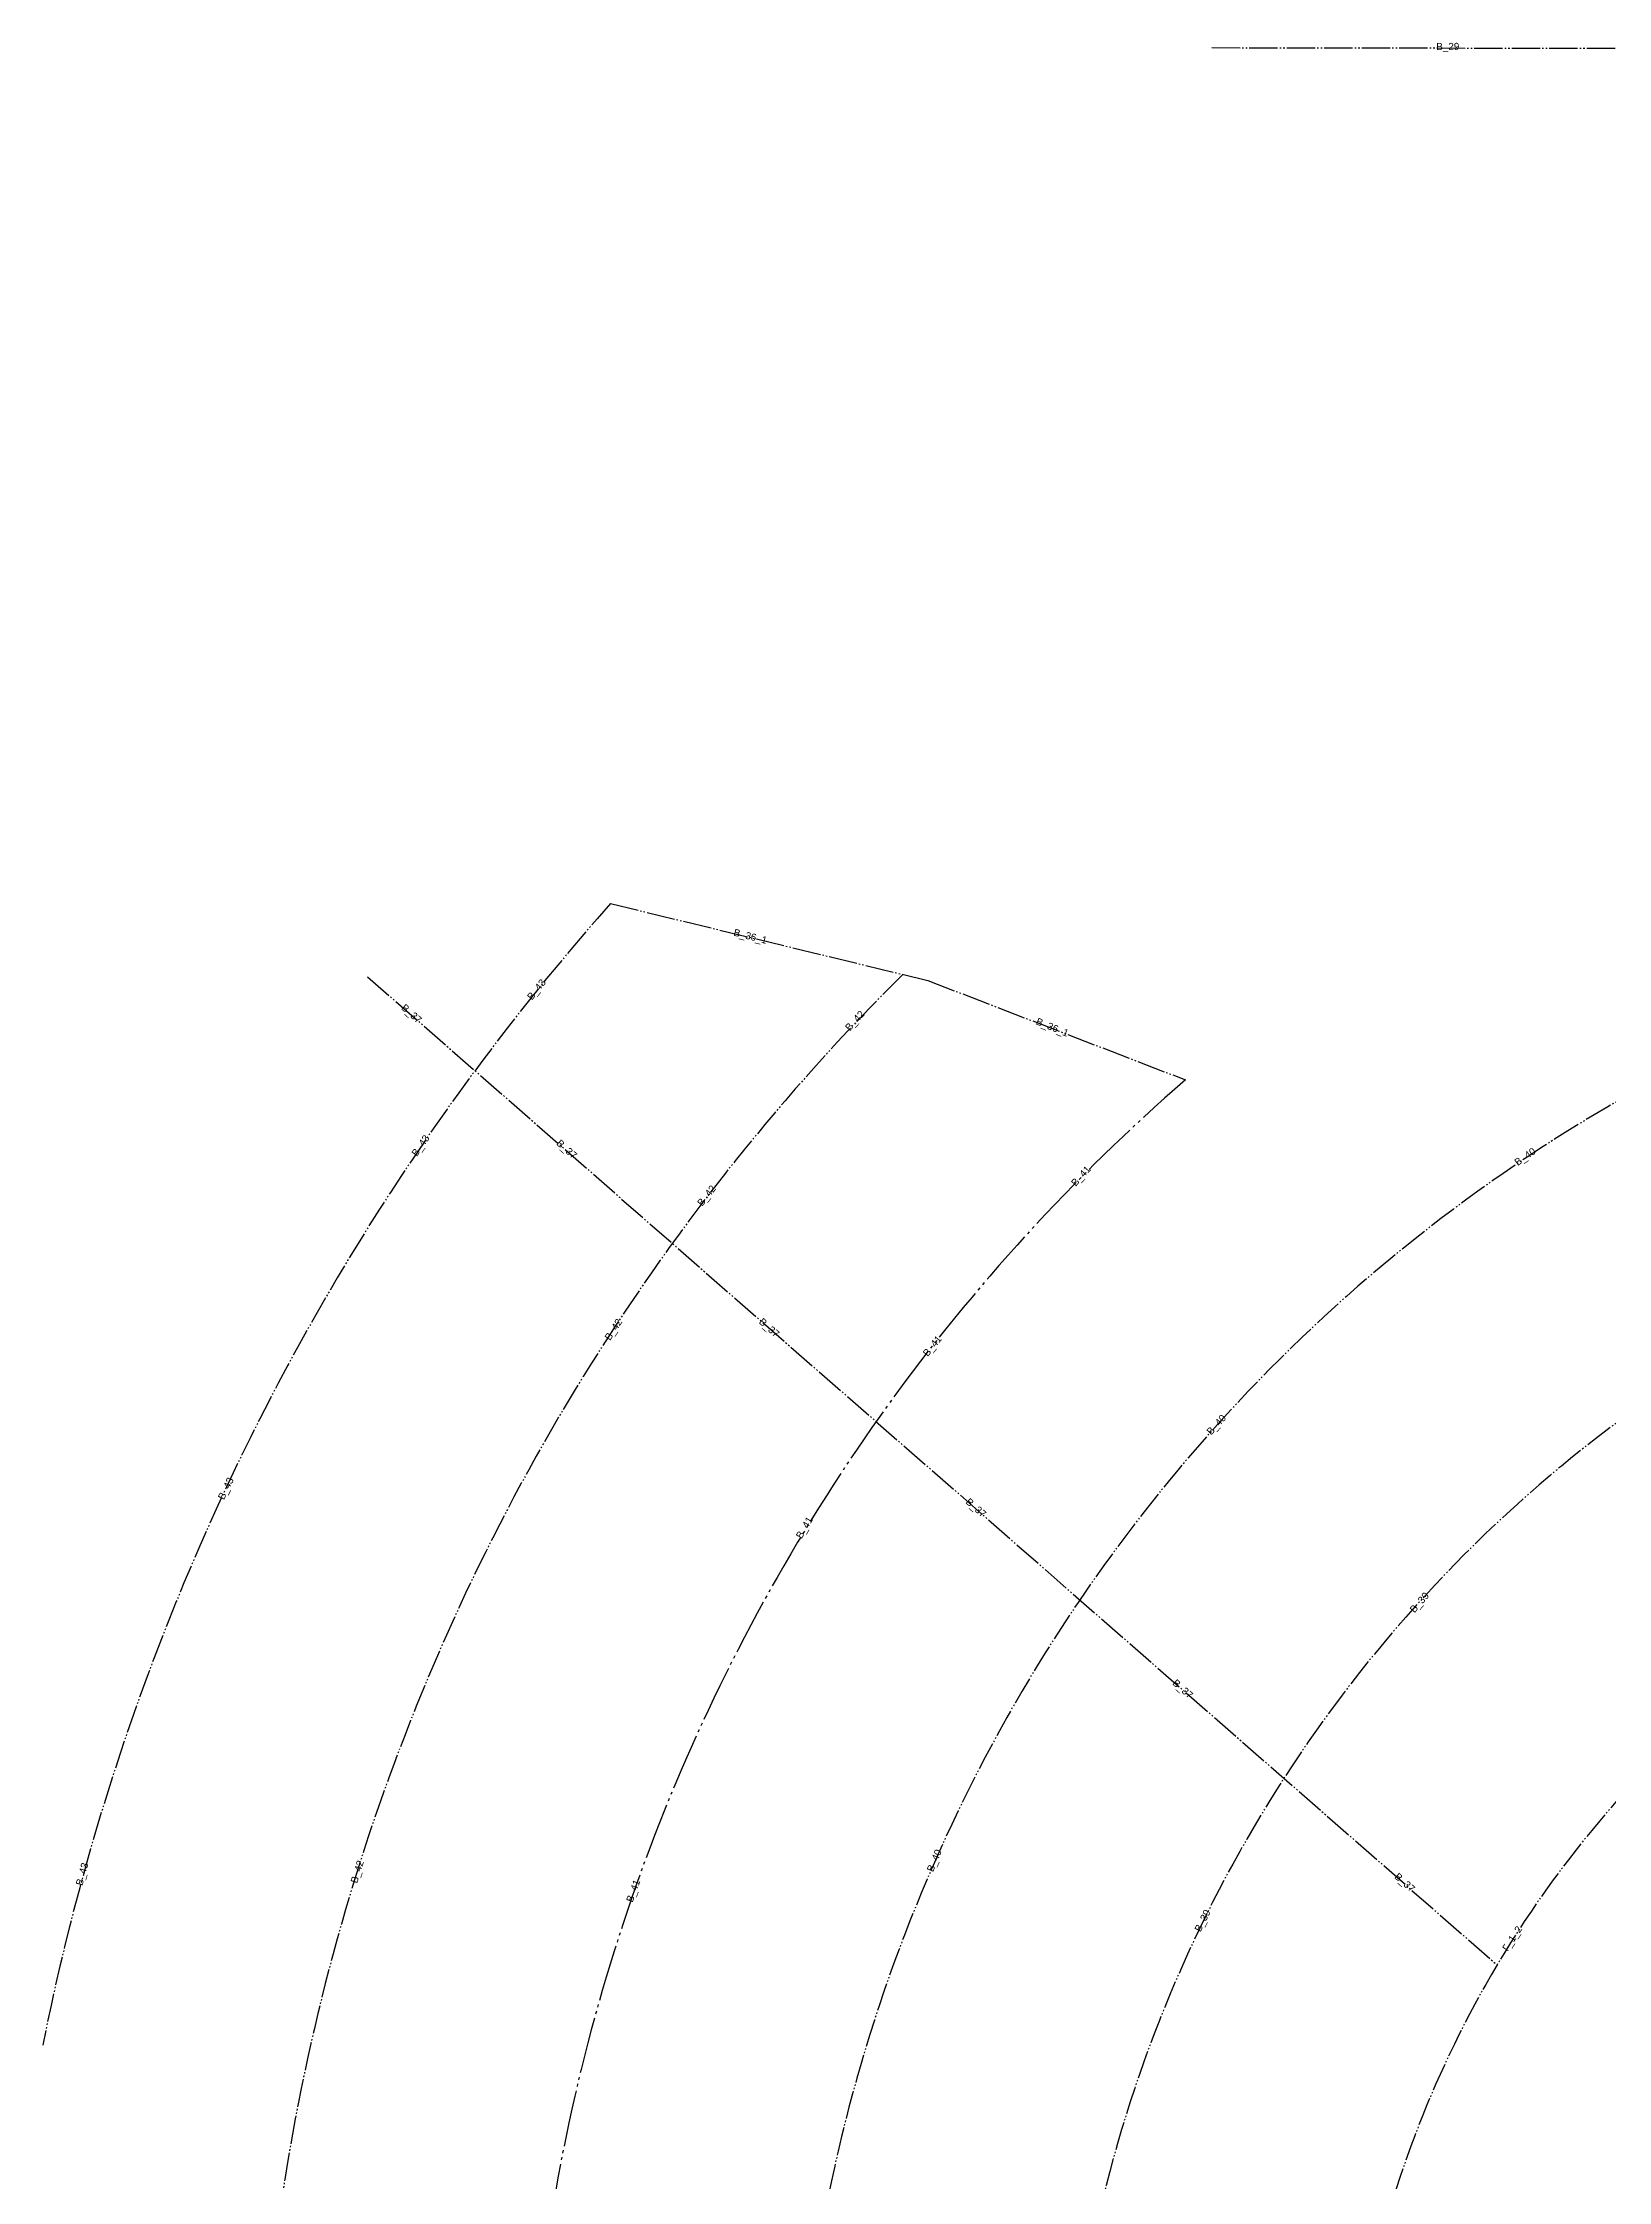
# Model space of a CAD drawing. Header units: millimetres. Extents: x 2242286 to 2245579, y 377608 to 382720.
# Drawn here: x 2242865 to 2243418, y 378389 to 379145 of the extents above; entities that cross this region are included whole.
import ezdxf

# ---------------------------------------------------------------- set-up
doc = ezdxf.new("R2010")
doc.units = ezdxf.units.MM
doc.linetypes.add('DIVIDE', pattern=[26.5, 20, -1.5, 1, -1.5, 1, -1.5])
for name, color, linetype in [('автодороги_внутриквартальные', 5, 'DIVIDE'), ('автодороги_главные', 2, 'DIVIDE'), ('автодороги_ИЖС', 90, 'DIVIDE'), ('автодороги_обозначения', 5, 'DIVIDE')]:
    doc.layers.add(name, color=color, linetype=linetype)
doc.styles.get("Standard").update_dxf_attribs({"font": 'arial.ttf'})

msp = doc.modelspace()

# ---------------------------------------------------------------- linework, layer by layer
at = {"layer": 'автодороги_внутриквартальные', "ltscale": 0.5}
msp.add_lwpolyline([(2243278.32, 379143.15), (2243941.53, 379142.13)], dxfattribs=at)
at = {"layer": 'автодороги_главные', "color": 2, "ltscale": 0.5}
msp.add_lwpolyline([(2243881.26, 377920.49, -0.744104), (2243379.12, 378465.78, -0.373362), (2243863.19, 378624.59, -0.637255)], format="xyb", close=True, dxfattribs=at)
at = {"layer": 'автодороги_ИЖС', "color": 3, "ltscale": 0.5}
for points in [[(2242865.28, 378437.34, -0.13291), (2243065.91, 378840.75, -0.107509)], [(2243315.38, 377607.8, -0.489306), (2243169.16, 378815.71, -0.1481)], [(2243548.77, 377711.55, -0.675308), (2243442.38, 378782.31, -0.137026)], [(2243678.6, 377784.48, -0.812564), (2243546.85, 378724.64, -0.128175)]]:
    msp.add_lwpolyline(points, format="xyb", dxfattribs=at)
for points in [[(2243065.91, 378840.75), (2243178.01, 378813.56), (2243269.03, 378778.44)], [(2242980.05, 378814.87), (2243379.12, 378465.78)]]:
    msp.add_lwpolyline(points, dxfattribs=at)
at = {"layer": 'автодороги_ИЖС', "color": 3}
msp.add_lwpolyline([(2243269.03, 378778.44, 0.49522), (2243336.64, 377706.88), (2243359.58, 377696.96), (2243369.85, 377696.23)], format="xyb", dxfattribs=at)

# ---------------------------------------------------------------- texts
at = {"layer": 'автодороги_обозначения', "char_height": 2.5, "attachment_point": 1}
for s, insert, rotation in [('В_29', (2243357.62, 379144.8), 0.32039), ('В_36_1', (2243109.78, 378831.87), 345.68913), ('В_43', (2243036.16, 378808), 51.18605), ('В_37', (2242993.37, 378805.48), 318.58684), ('В_42', (2243148.5, 378797.21), 47.54735), ('В_36_1', (2243216.9, 378800.48), 337.86998), ('В_43', (2242995.38, 378752.64), 55.0402), ('В_37', (2243048.21, 378757.58), 318.58684), ('В_41', (2243228.37, 378742.35), 47.54735), ('В_40', (2243384.94, 378750.01), 35.02703), ('В_42', (2243096.28, 378735.16), 51.40851), ('В_42', (2243063.61, 378687.53), 56.63982), ('В_37', (2243119.74, 378694.53), 318.58684), ('В_41', (2243176, 378682.07), 50.7828), ('В_40', (2243276.24, 378654.46), 47.54735), ('В_43', (2242927.02, 378630.97), 63.78033), ('В_37', (2243192.81, 378630.91), 318.58684), ('В_41', (2243131.21, 378617.38), 59.50871), ('В_39', (2243348.03, 378591.58), 48.80822), ('В_37', (2243265.87, 378566.9), 318.58684), ('В_40', (2243177.51, 378499.35), 66.99699), ('В_43', (2242876.87, 378494.25), 74.63487), ('В_42', (2242973.95, 378495.15), 72.59897), ('В_37', (2243344.3, 378498.49), 318.58684), ('В_41', (2243071.31, 378488.52), 69.94328), ('В_39', (2243272.07, 378478.34), 63.07296), ('Г_1_2', (2243380.76, 378471.72), 56.88837)]:
    msp.add_mtext_dynamic_manual_height_columns(s, width=14.098, gutter_width=12.5, heights=[0], dxfattribs=dict(at, insert=insert, rotation=rotation))

doc.saveas('drawing.dxf')
